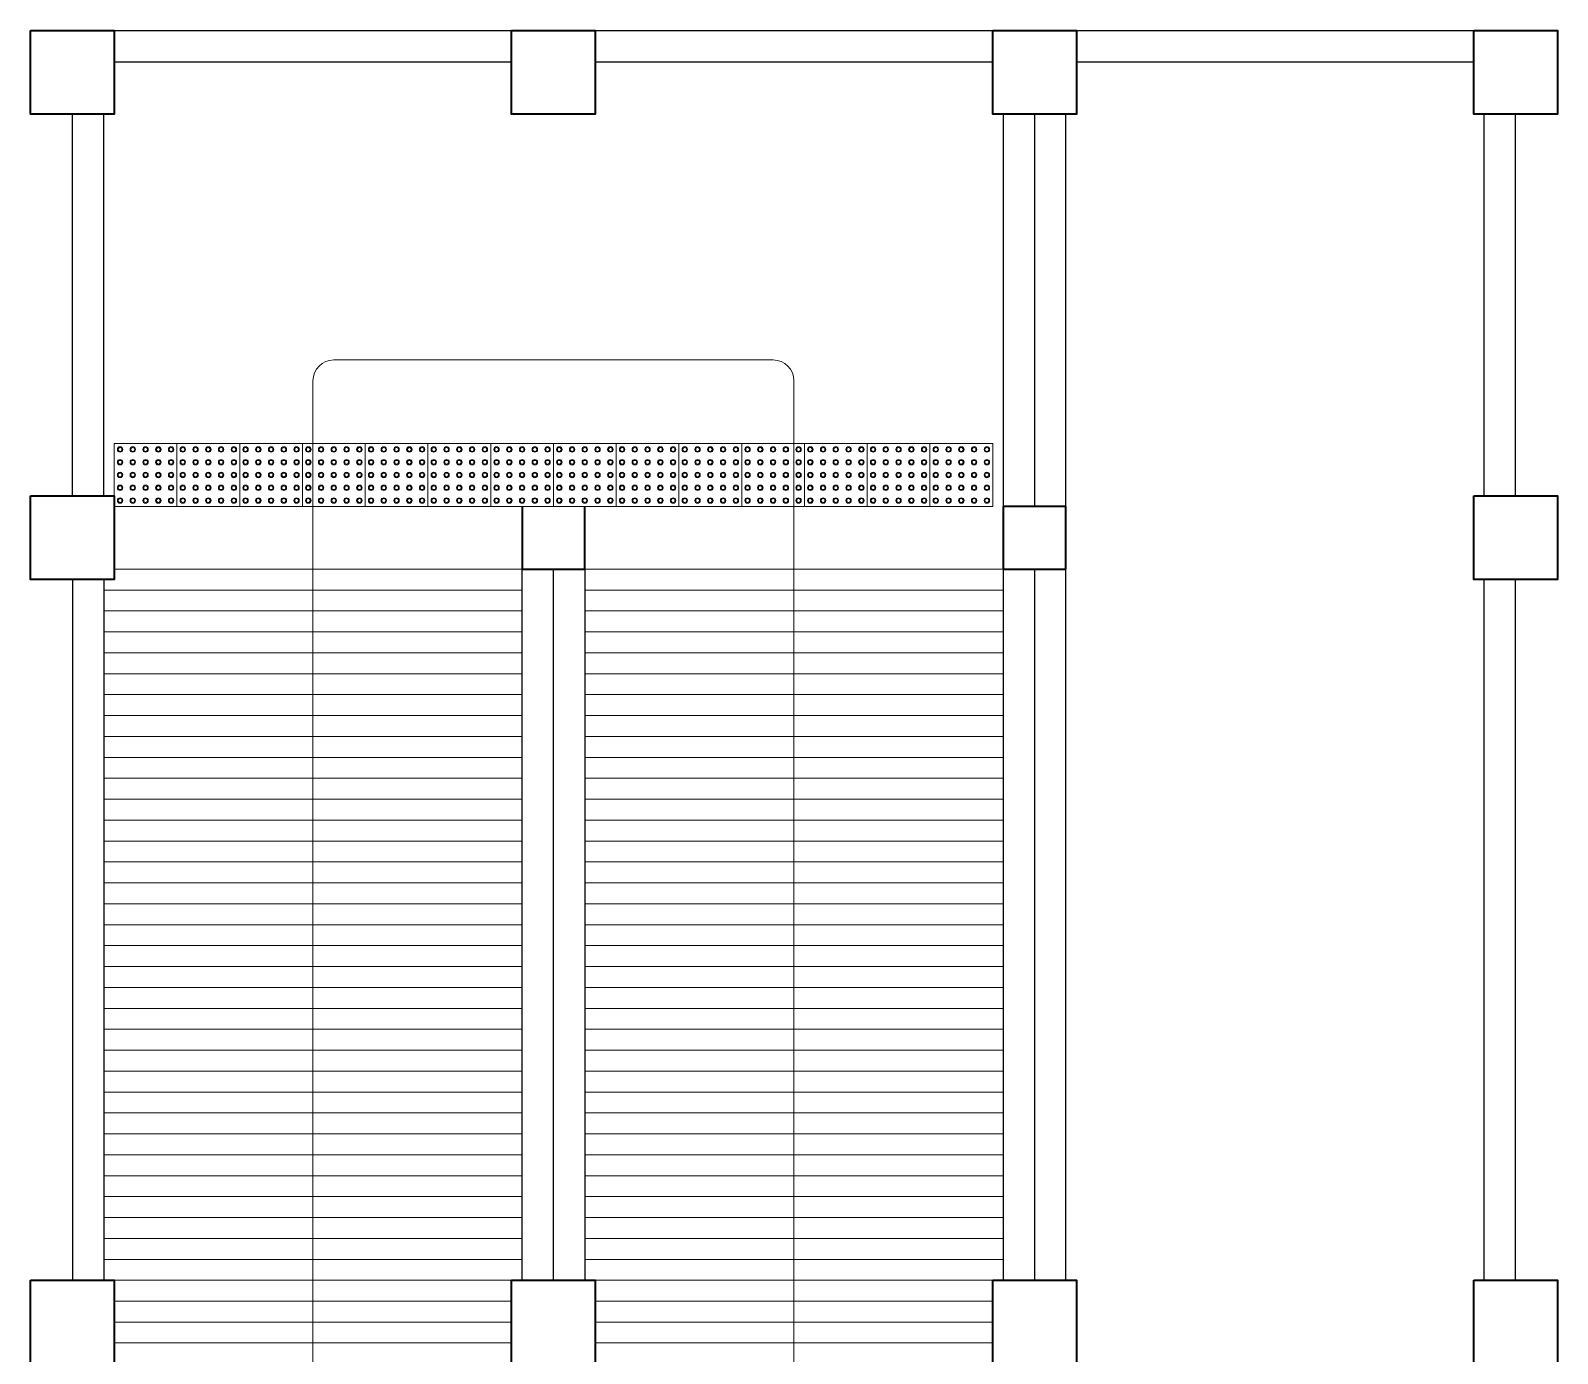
# Model space of a CAD drawing. Header units: millimetres. Extents: x 63005 to 126950, y 36019 to 74749.
# Drawn here: x 63145.21 to 63152.51, y 36893.79 to 36900.11 of the extents above; entities that cross this region are included whole.
import ezdxf

# ---------------------------------------------------------------- set-up
doc = ezdxf.new("R2010")
doc.units = ezdxf.units.MM
doc.header["$LTSCALE"] = 0.04

msp = doc.modelspace()

# ---------------------------------------------------------------- linework, layer by layer
at = {"color": 8, "lineweight": 25}
for p, q in [((63145.6118, 36900.113), (63150.2118, 36900.113)), ((63150.2118, 36900.113), (63152.1118, 36900.113)), ((63145.6118, 36899.963), (63147.5118, 36899.963)), ((63147.9118, 36899.963), (63149.8118, 36899.963)), ((63150.2118, 36899.963), (63152.1118, 36899.963)), ((63145.4118, 36897.888), (63145.4118, 36899.713)), ((63145.5618, 36897.888), (63145.5618, 36899.713)), ((63149.8618, 36899.713), (63149.8618, 36894.138)), ((63150.0118, 36899.713), (63150.0118, 36897.838)), ((63150.1618, 36894.138), (63150.1618, 36899.713)), ((63152.1618, 36897.888), (63152.1618, 36899.713)), ((63152.3118, 36897.888), (63152.3118, 36899.713)), ((63145.4118, 36897.488), (63145.4118, 36894.138)), ((63145.5618, 36897.488), (63145.5618, 36894.138)), ((63147.5618, 36894.138), (63147.5618, 36897.538)), ((63147.7118, 36894.138), (63147.7118, 36897.538)), ((63147.8618, 36897.538), (63147.8618, 36894.138)), ((63150.0118, 36897.538), (63150.0118, 36894.138)), ((63152.1618, 36894.138), (63152.1618, 36897.488)), ((63152.3118, 36894.138), (63152.3118, 36897.488))]:
    msp.add_line(p, q, dxfattribs=at)
at = {"color": 8, "lineweight": 9}
for p, q in [((63146.6618, 36898.538), (63148.7618, 36898.538)), ((63146.5618, 36885.538), (63146.5618, 36898.438)), ((63148.8618, 36898.438), (63148.8618, 36897.538)), ((63145.9118, 36898.138), (63145.6118, 36898.138)), ((63145.6118, 36898.138), (63145.6118, 36897.838)), ((63146.2118, 36898.138), (63145.9118, 36898.138)), ((63145.9118, 36898.138), (63145.9118, 36897.838)), ((63146.5118, 36898.138), (63146.2118, 36898.138)), ((63146.2118, 36898.138), (63146.2118, 36897.838)), ((63146.8118, 36898.138), (63146.5118, 36898.138)), ((63146.5118, 36898.138), (63146.5118, 36897.838)), ((63147.1118, 36898.138), (63146.8118, 36898.138)), ((63146.8118, 36898.138), (63146.8118, 36897.838)), ((63147.4118, 36898.138), (63147.1118, 36898.138)), ((63147.1118, 36898.138), (63147.1118, 36897.838)), ((63147.7118, 36898.138), (63147.4118, 36898.138)), ((63147.4118, 36898.138), (63147.4118, 36897.838)), ((63148.0118, 36898.138), (63147.7118, 36898.138)), ((63147.7118, 36898.138), (63147.7118, 36897.838)), ((63148.3118, 36898.138), (63148.0118, 36898.138)), ((63148.0118, 36898.138), (63148.0118, 36897.838)), ((63148.3118, 36897.838), (63148.3118, 36898.138)), ((63148.6118, 36898.138), (63148.3118, 36898.138)), ((63148.6118, 36897.838), (63148.6118, 36898.138)), ((63148.9118, 36898.138), (63148.6118, 36898.138)), ((63148.9118, 36897.838), (63148.9118, 36898.138)), ((63149.2118, 36898.138), (63148.9118, 36898.138)), ((63149.2118, 36897.838), (63149.2118, 36898.138)), ((63149.5118, 36898.138), (63149.2118, 36898.138)), ((63149.5118, 36897.838), (63149.5118, 36898.138)), ((63149.8118, 36898.138), (63149.5118, 36898.138)), ((63149.8118, 36897.838), (63149.8118, 36898.138)), ((63145.6118, 36897.838), (63145.9118, 36897.838)), ((63145.9118, 36897.838), (63146.2118, 36897.838)), ((63146.2118, 36897.838), (63146.5118, 36897.838)), ((63146.5118, 36897.838), (63146.8118, 36897.838)), ((63146.8118, 36897.838), (63147.1118, 36897.838)), ((63147.1118, 36897.838), (63147.4118, 36897.838)), ((63147.4118, 36897.838), (63147.7118, 36897.838)), ((63147.8618, 36897.838), (63147.5618, 36897.838)), ((63147.8618, 36897.838), (63147.5618, 36897.838)), ((63147.7118, 36897.838), (63148.0118, 36897.838)), ((63148.0118, 36897.838), (63148.3118, 36897.838)), ((63148.3118, 36897.838), (63148.6118, 36897.838)), ((63148.6118, 36897.838), (63148.9118, 36897.838)), ((63148.9118, 36897.838), (63149.2118, 36897.838)), ((63149.2118, 36897.838), (63149.5118, 36897.838)), ((63149.5118, 36897.838), (63149.8118, 36897.838)), ((63145.6118, 36897.538), (63147.5618, 36897.538)), ((63147.8618, 36897.538), (63149.8618, 36897.538)), ((63148.8618, 36897.538), (63148.8618, 36884.638)), ((63145.5618, 36897.438), (63147.5618, 36897.438)), ((63147.8618, 36897.438), (63149.8618, 36897.438)), ((63145.5618, 36897.338), (63147.5618, 36897.338)), ((63147.8618, 36897.338), (63149.8618, 36897.338)), ((63145.5618, 36897.238), (63147.5618, 36897.238)), ((63147.8618, 36897.238), (63149.8618, 36897.238)), ((63145.5618, 36897.138), (63147.5618, 36897.138)), ((63147.8618, 36897.138), (63149.8618, 36897.138)), ((63145.5618, 36897.038), (63147.5618, 36897.038)), ((63147.8618, 36897.038), (63149.8618, 36897.038)), ((63145.5618, 36896.938), (63147.5618, 36896.938)), ((63147.8618, 36896.938), (63149.8618, 36896.938)), ((63145.5618, 36896.838), (63147.5618, 36896.838)), ((63147.8618, 36896.838), (63149.8618, 36896.838)), ((63145.5618, 36896.738), (63147.5618, 36896.738)), ((63147.8618, 36896.738), (63149.8618, 36896.738)), ((63145.5618, 36896.638), (63147.5618, 36896.638)), ((63147.8618, 36896.638), (63149.8618, 36896.638)), ((63145.5618, 36896.538), (63147.5618, 36896.538)), ((63147.8618, 36896.538), (63149.8618, 36896.538)), ((63145.5618, 36896.438), (63147.5618, 36896.438)), ((63147.8618, 36896.438), (63149.8618, 36896.438)), ((63145.5618, 36896.338), (63147.5618, 36896.338)), ((63147.8618, 36896.338), (63149.8618, 36896.338)), ((63145.5618, 36896.238), (63147.5618, 36896.238)), ((63147.8618, 36896.238), (63149.8618, 36896.238)), ((63145.5618, 36896.138), (63147.5618, 36896.138)), ((63147.8618, 36896.138), (63149.8618, 36896.138)), ((63145.5618, 36896.038), (63147.5618, 36896.038)), ((63147.8618, 36896.038), (63149.8618, 36896.038)), ((63145.5618, 36895.938), (63147.5618, 36895.938)), ((63147.8618, 36895.938), (63149.8618, 36895.938)), ((63145.5618, 36895.838), (63147.5618, 36895.838)), ((63147.8618, 36895.838), (63149.8618, 36895.838)), ((63145.5618, 36895.738), (63147.5618, 36895.738)), ((63147.8618, 36895.738), (63149.8618, 36895.738)), ((63145.5618, 36895.638), (63147.5618, 36895.638)), ((63147.8618, 36895.638), (63149.8618, 36895.638)), ((63145.5618, 36895.538), (63147.5618, 36895.538)), ((63147.8618, 36895.538), (63149.8618, 36895.538)), ((63145.5618, 36895.438), (63147.5618, 36895.438)), ((63147.8618, 36895.438), (63149.8618, 36895.438)), ((63145.5618, 36895.338), (63147.5618, 36895.338)), ((63147.8618, 36895.338), (63149.8618, 36895.338)), ((63145.5618, 36895.238), (63147.5618, 36895.238)), ((63147.8618, 36895.238), (63149.8618, 36895.238)), ((63145.5618, 36895.138), (63147.5618, 36895.138)), ((63147.8618, 36895.138), (63149.8618, 36895.138)), ((63145.5618, 36895.038), (63147.5618, 36895.038)), ((63147.8618, 36895.038), (63149.8618, 36895.038)), ((63145.5618, 36894.938), (63147.5618, 36894.938)), ((63147.8618, 36894.938), (63149.8618, 36894.938)), ((63145.5618, 36894.838), (63147.5618, 36894.838)), ((63147.8618, 36894.838), (63149.8618, 36894.838)), ((63145.5618, 36894.738), (63147.5618, 36894.738)), ((63147.8618, 36894.738), (63149.8618, 36894.738)), ((63145.5618, 36894.638), (63147.5618, 36894.638)), ((63147.8618, 36894.638), (63149.8618, 36894.638)), ((63145.5618, 36894.538), (63147.5618, 36894.538)), ((63147.8618, 36894.538), (63149.8618, 36894.538)), ((63145.5618, 36894.438), (63147.5618, 36894.438)), ((63147.8618, 36894.438), (63149.8618, 36894.438)), ((63145.5618, 36894.338), (63147.5618, 36894.338)), ((63147.8618, 36894.338), (63149.8618, 36894.338)), ((63145.5618, 36894.238), (63147.5618, 36894.238)), ((63147.8618, 36894.238), (63149.8618, 36894.238)), ((63145.5618, 36894.138), (63147.5618, 36894.138)), ((63147.8618, 36894.138), (63149.8618, 36894.138)), ((63145.6118, 36894.038), (63147.5118, 36894.038)), ((63147.9118, 36894.038), (63149.8118, 36894.038)), ((63145.6118, 36893.938), (63147.5118, 36893.938)), ((63147.9118, 36893.938), (63149.8118, 36893.938)), ((63145.6118, 36893.838), (63147.5118, 36893.838)), ((63147.9118, 36893.838), (63149.8118, 36893.838))]:
    msp.add_line(p, q, dxfattribs=at)
at = {"color": 8, "lineweight": -2}
for p, q in [((63147.5618, 36897.838), (63147.5618, 36897.538)), ((63150.1618, 36897.838), (63149.8618, 36897.838)), ((63149.8618, 36897.838), (63149.8618, 36897.538)), ((63150.1618, 36897.538), (63150.1618, 36897.838)), ((63147.5618, 36897.538), (63147.8618, 36897.538)), ((63147.5618, 36897.538), (63147.8618, 36897.538)), ((63149.8618, 36897.538), (63150.1618, 36897.538))]:
    msp.add_line(p, q, dxfattribs=at)
at = {"color": 8, "lineweight": 35}
for p, q in [((63147.5618, 36897.838), (63147.5618, 36897.538)), ((63147.8618, 36897.538), (63147.8618, 36897.838)), ((63147.8618, 36897.538), (63147.8618, 36897.838)), ((63150.1618, 36897.838), (63149.8618, 36897.838)), ((63149.8618, 36897.838), (63149.8618, 36897.538)), ((63150.1618, 36897.538), (63150.1618, 36897.838)), ((63147.5618, 36897.538), (63147.8618, 36897.538)), ((63149.8618, 36897.538), (63150.1618, 36897.538))]:
    msp.add_line(p, q, dxfattribs=at)
for points in [[(63145.2118, 36900.113), (63145.6118, 36900.113), (63145.6118, 36899.713), (63145.2118, 36899.713)], [(63147.5118, 36900.113), (63147.9118, 36900.113), (63147.9118, 36899.713), (63147.5118, 36899.713)], [(63149.8118, 36900.113), (63150.2118, 36900.113), (63150.2118, 36899.713), (63149.8118, 36899.713)], [(63152.1118, 36900.113), (63152.5118, 36900.113), (63152.5118, 36899.713), (63152.1118, 36899.713)], [(63145.2118, 36897.888), (63145.6118, 36897.888), (63145.6118, 36897.488), (63145.2118, 36897.488)], [(63152.1118, 36897.888), (63152.5118, 36897.888), (63152.5118, 36897.488), (63152.1118, 36897.488)], [(63145.2118, 36894.138), (63145.6118, 36894.138), (63145.6118, 36893.738), (63145.2118, 36893.738)], [(63147.5118, 36894.138), (63147.9118, 36894.138), (63147.9118, 36893.738), (63147.5118, 36893.738)], [(63149.8118, 36894.138), (63150.2118, 36894.138), (63150.2118, 36893.738), (63149.8118, 36893.738)], [(63152.1118, 36894.138), (63152.5118, 36894.138), (63152.5118, 36893.738), (63152.1118, 36893.738)]]:
    msp.add_lwpolyline(points, close=True, dxfattribs=at)
at = {"color": 8, "lineweight": 9}
for centre, radius in [((63145.6398, 36898.11), 0.013), ((63145.6398, 36898.11), 0.009), ((63145.7008, 36898.11), 0.013), ((63145.7008, 36898.11), 0.009), ((63145.7618, 36898.11), 0.013), ((63145.7618, 36898.11), 0.009), ((63145.8228, 36898.11), 0.013), ((63145.8228, 36898.11), 0.009), ((63145.8838, 36898.11), 0.013), ((63145.8838, 36898.11), 0.009), ((63145.9398, 36898.11), 0.013), ((63145.9398, 36898.11), 0.009), ((63146.0008, 36898.11), 0.013), ((63146.0008, 36898.11), 0.009), ((63146.0618, 36898.11), 0.013), ((63146.0618, 36898.11), 0.009), ((63146.1228, 36898.11), 0.013), ((63146.1228, 36898.11), 0.009), ((63146.1838, 36898.11), 0.013), ((63146.1838, 36898.11), 0.009), ((63146.2398, 36898.11), 0.013), ((63146.2398, 36898.11), 0.009), ((63146.3008, 36898.11), 0.013), ((63146.3008, 36898.11), 0.009), ((63146.3618, 36898.11), 0.013), ((63146.3618, 36898.11), 0.009), ((63146.4228, 36898.11), 0.013), ((63146.4228, 36898.11), 0.009), ((63146.4838, 36898.11), 0.013), ((63146.4838, 36898.11), 0.009), ((63146.5398, 36898.11), 0.013), ((63146.5398, 36898.11), 0.009), ((63146.6008, 36898.11), 0.013), ((63146.6008, 36898.11), 0.009), ((63146.6618, 36898.11), 0.013), ((63146.6618, 36898.11), 0.009), ((63146.7228, 36898.11), 0.013), ((63146.7228, 36898.11), 0.009), ((63146.7838, 36898.11), 0.013), ((63146.7838, 36898.11), 0.009), ((63146.8398, 36898.11), 0.013), ((63146.8398, 36898.11), 0.009), ((63146.9008, 36898.11), 0.013), ((63146.9008, 36898.11), 0.009), ((63146.9618, 36898.11), 0.013), ((63146.9618, 36898.11), 0.009), ((63147.0228, 36898.11), 0.013), ((63147.0228, 36898.11), 0.009), ((63147.0838, 36898.11), 0.013), ((63147.0838, 36898.11), 0.009), ((63147.1398, 36898.11), 0.013), ((63147.1398, 36898.11), 0.009), ((63147.2008, 36898.11), 0.013), ((63147.2008, 36898.11), 0.009), ((63147.2618, 36898.11), 0.013), ((63147.2618, 36898.11), 0.009), ((63147.3228, 36898.11), 0.013), ((63147.3228, 36898.11), 0.009), ((63147.3838, 36898.11), 0.013), ((63147.3838, 36898.11), 0.009), ((63147.4398, 36898.11), 0.013), ((63147.4398, 36898.11), 0.009), ((63147.5008, 36898.11), 0.013), ((63147.5008, 36898.11), 0.009), ((63147.5618, 36898.11), 0.013), ((63147.5618, 36898.11), 0.009), ((63147.6228, 36898.11), 0.013), ((63147.6228, 36898.11), 0.009), ((63147.6838, 36898.11), 0.013), ((63147.6838, 36898.11), 0.009), ((63147.7398, 36898.11), 0.013), ((63147.7398, 36898.11), 0.009), ((63147.8008, 36898.11), 0.013), ((63147.8008, 36898.11), 0.009), ((63147.8618, 36898.11), 0.013), ((63147.8618, 36898.11), 0.009), ((63147.9228, 36898.11), 0.013), ((63147.9228, 36898.11), 0.009), ((63147.9838, 36898.11), 0.013), ((63147.9838, 36898.11), 0.009), ((63148.0398, 36898.11), 0.013), ((63148.0398, 36898.11), 0.009), ((63148.1008, 36898.11), 0.013), ((63148.1008, 36898.11), 0.009), ((63148.1618, 36898.11), 0.013), ((63148.1618, 36898.11), 0.009), ((63148.2228, 36898.11), 0.013), ((63148.2228, 36898.11), 0.009), ((63148.2838, 36898.11), 0.013), ((63148.2838, 36898.11), 0.009), ((63148.3398, 36898.11), 0.013), ((63148.3398, 36898.11), 0.009), ((63148.4008, 36898.11), 0.013), ((63148.4008, 36898.11), 0.009), ((63148.4618, 36898.11), 0.013), ((63148.4618, 36898.11), 0.009), ((63148.5228, 36898.11), 0.013), ((63148.5228, 36898.11), 0.009), ((63148.5838, 36898.11), 0.013), ((63148.5838, 36898.11), 0.009), ((63148.6398, 36898.11), 0.013), ((63148.6398, 36898.11), 0.009), ((63148.7008, 36898.11), 0.013), ((63148.7008, 36898.11), 0.009), ((63148.7618, 36898.11), 0.013), ((63148.7618, 36898.11), 0.009), ((63148.8228, 36898.11), 0.013), ((63148.8228, 36898.11), 0.009), ((63148.8838, 36898.11), 0.013), ((63148.8838, 36898.11), 0.009), ((63148.9398, 36898.11), 0.013), ((63148.9398, 36898.11), 0.009), ((63149.0008, 36898.11), 0.013), ((63149.0008, 36898.11), 0.009), ((63149.0618, 36898.11), 0.013), ((63149.0618, 36898.11), 0.009), ((63149.1228, 36898.11), 0.013), ((63149.1228, 36898.11), 0.009), ((63149.1838, 36898.11), 0.013), ((63149.1838, 36898.11), 0.009), ((63149.2398, 36898.11), 0.013), ((63149.2398, 36898.11), 0.009), ((63149.3008, 36898.11), 0.013), ((63149.3008, 36898.11), 0.009), ((63149.3618, 36898.11), 0.013), ((63149.3618, 36898.11), 0.009), ((63149.4228, 36898.11), 0.013), ((63149.4228, 36898.11), 0.009), ((63149.4838, 36898.11), 0.013), ((63149.4838, 36898.11), 0.009), ((63149.5398, 36898.11), 0.013), ((63149.5398, 36898.11), 0.009), ((63149.6008, 36898.11), 0.013), ((63149.6008, 36898.11), 0.009), ((63149.6618, 36898.11), 0.013), ((63149.6618, 36898.11), 0.009), ((63149.7228, 36898.11), 0.013), ((63149.7228, 36898.11), 0.009), ((63149.7838, 36898.11), 0.013), ((63149.7838, 36898.11), 0.009), ((63145.6398, 36898.049), 0.013), ((63145.6398, 36897.988), 0.013), ((63145.6398, 36898.049), 0.009), ((63145.6398, 36897.988), 0.009), ((63145.7008, 36898.049), 0.013), ((63145.7008, 36897.988), 0.013), ((63145.7008, 36898.049), 0.009), ((63145.7008, 36897.988), 0.009), ((63145.7618, 36898.049), 0.013), ((63145.7618, 36897.988), 0.013), ((63145.7618, 36898.049), 0.009), ((63145.7618, 36897.988), 0.009), ((63145.8228, 36898.049), 0.013), ((63145.8228, 36897.988), 0.013), ((63145.8228, 36898.049), 0.009), ((63145.8228, 36897.988), 0.009), ((63145.8838, 36898.049), 0.013), ((63145.8838, 36897.988), 0.013), ((63145.8838, 36898.049), 0.009), ((63145.8838, 36897.988), 0.009), ((63145.9398, 36898.049), 0.013), ((63145.9398, 36897.988), 0.013), ((63145.9398, 36898.049), 0.009), ((63145.9398, 36897.988), 0.009), ((63146.0008, 36898.049), 0.013), ((63146.0008, 36897.988), 0.013), ((63146.0008, 36898.049), 0.009), ((63146.0008, 36897.988), 0.009), ((63146.0618, 36898.049), 0.013), ((63146.0618, 36897.988), 0.013), ((63146.0618, 36898.049), 0.009), ((63146.0618, 36897.988), 0.009), ((63146.1228, 36898.049), 0.013), ((63146.1228, 36897.988), 0.013), ((63146.1228, 36898.049), 0.009), ((63146.1228, 36897.988), 0.009), ((63146.1838, 36898.049), 0.013), ((63146.1838, 36897.988), 0.013), ((63146.1838, 36898.049), 0.009), ((63146.1838, 36897.988), 0.009), ((63146.2398, 36898.049), 0.013), ((63146.2398, 36897.988), 0.013), ((63146.2398, 36898.049), 0.009), ((63146.2398, 36897.988), 0.009), ((63146.3008, 36898.049), 0.013), ((63146.3008, 36897.988), 0.013), ((63146.3008, 36898.049), 0.009), ((63146.3008, 36897.988), 0.009), ((63146.3618, 36898.049), 0.013), ((63146.3618, 36897.988), 0.013), ((63146.3618, 36898.049), 0.009), ((63146.3618, 36897.988), 0.009), ((63146.4228, 36898.049), 0.013), ((63146.4228, 36897.988), 0.013), ((63146.4228, 36898.049), 0.009), ((63146.4228, 36897.988), 0.009), ((63146.4838, 36898.049), 0.013), ((63146.4838, 36897.988), 0.013), ((63146.4838, 36898.049), 0.009), ((63146.4838, 36897.988), 0.009), ((63146.5398, 36898.049), 0.013), ((63146.5398, 36897.988), 0.013), ((63146.5398, 36898.049), 0.009), ((63146.5398, 36897.988), 0.009), ((63146.6008, 36898.049), 0.013), ((63146.6008, 36897.988), 0.013), ((63146.6008, 36898.049), 0.009), ((63146.6008, 36897.988), 0.009), ((63146.6618, 36898.049), 0.013), ((63146.6618, 36897.988), 0.013), ((63146.6618, 36898.049), 0.009), ((63146.6618, 36897.988), 0.009), ((63146.7228, 36898.049), 0.013), ((63146.7228, 36897.988), 0.013), ((63146.7228, 36898.049), 0.009), ((63146.7228, 36897.988), 0.009), ((63146.7838, 36898.049), 0.013), ((63146.7838, 36897.988), 0.013), ((63146.7838, 36898.049), 0.009), ((63146.7838, 36897.988), 0.009), ((63146.8398, 36898.049), 0.013), ((63146.8398, 36897.988), 0.013), ((63146.8398, 36898.049), 0.009), ((63146.8398, 36897.988), 0.009), ((63146.9008, 36898.049), 0.013), ((63146.9008, 36897.988), 0.013), ((63146.9008, 36898.049), 0.009), ((63146.9008, 36897.988), 0.009), ((63146.9618, 36898.049), 0.013), ((63146.9618, 36897.988), 0.013), ((63146.9618, 36898.049), 0.009), ((63146.9618, 36897.988), 0.009), ((63147.0228, 36898.049), 0.013), ((63147.0228, 36897.988), 0.013), ((63147.0228, 36898.049), 0.009), ((63147.0228, 36897.988), 0.009), ((63147.0838, 36898.049), 0.013), ((63147.0838, 36897.988), 0.013), ((63147.0838, 36898.049), 0.009), ((63147.0838, 36897.988), 0.009), ((63147.1398, 36898.049), 0.013), ((63147.1398, 36897.988), 0.013), ((63147.1398, 36898.049), 0.009), ((63147.1398, 36897.988), 0.009), ((63147.2008, 36898.049), 0.013), ((63147.2008, 36897.988), 0.013), ((63147.2008, 36898.049), 0.009), ((63147.2008, 36897.988), 0.009), ((63147.2618, 36898.049), 0.013), ((63147.2618, 36897.988), 0.013), ((63147.2618, 36898.049), 0.009), ((63147.2618, 36897.988), 0.009), ((63147.3228, 36898.049), 0.013), ((63147.3228, 36897.988), 0.013), ((63147.3228, 36898.049), 0.009), ((63147.3228, 36897.988), 0.009), ((63147.3838, 36898.049), 0.013), ((63147.3838, 36897.988), 0.013), ((63147.3838, 36898.049), 0.009), ((63147.3838, 36897.988), 0.009), ((63147.4398, 36898.049), 0.013), ((63147.4398, 36897.988), 0.013), ((63147.4398, 36898.049), 0.009), ((63147.4398, 36897.988), 0.009), ((63147.5008, 36898.049), 0.013), ((63147.5008, 36897.988), 0.013), ((63147.5008, 36898.049), 0.009), ((63147.5008, 36897.988), 0.009), ((63147.5618, 36898.049), 0.013), ((63147.5618, 36897.988), 0.013), ((63147.5618, 36898.049), 0.009), ((63147.5618, 36897.988), 0.009), ((63147.6228, 36898.049), 0.013), ((63147.6228, 36897.988), 0.013), ((63147.6228, 36898.049), 0.009), ((63147.6228, 36897.988), 0.009), ((63147.6838, 36898.049), 0.013), ((63147.6838, 36897.988), 0.013), ((63147.6838, 36898.049), 0.009), ((63147.6838, 36897.988), 0.009), ((63147.7398, 36898.049), 0.013), ((63147.7398, 36897.988), 0.013), ((63147.7398, 36898.049), 0.009), ((63147.7398, 36897.988), 0.009), ((63147.8008, 36898.049), 0.013), ((63147.8008, 36897.988), 0.013), ((63147.8008, 36898.049), 0.009), ((63147.8008, 36897.988), 0.009), ((63147.8618, 36898.049), 0.013), ((63147.8618, 36897.988), 0.013), ((63147.8618, 36898.049), 0.009), ((63147.8618, 36897.988), 0.009), ((63147.9228, 36898.049), 0.013), ((63147.9228, 36897.988), 0.013), ((63147.9228, 36898.049), 0.009), ((63147.9228, 36897.988), 0.009), ((63147.9838, 36898.049), 0.013), ((63147.9838, 36897.988), 0.013), ((63147.9838, 36898.049), 0.009), ((63147.9838, 36897.988), 0.009), ((63148.0398, 36898.049), 0.013), ((63148.0398, 36897.988), 0.013), ((63148.0398, 36898.049), 0.009), ((63148.0398, 36897.988), 0.009), ((63148.1008, 36898.049), 0.013), ((63148.1008, 36897.988), 0.013), ((63148.1008, 36898.049), 0.009), ((63148.1008, 36897.988), 0.009), ((63148.1618, 36898.049), 0.013), ((63148.1618, 36897.988), 0.013), ((63148.1618, 36898.049), 0.009), ((63148.1618, 36897.988), 0.009), ((63148.2228, 36898.049), 0.013), ((63148.2228, 36897.988), 0.013), ((63148.2228, 36898.049), 0.009), ((63148.2228, 36897.988), 0.009), ((63148.2838, 36898.049), 0.013), ((63148.2838, 36897.988), 0.013), ((63148.2838, 36898.049), 0.009), ((63148.2838, 36897.988), 0.009), ((63148.3398, 36898.049), 0.013), ((63148.3398, 36897.988), 0.013), ((63148.3398, 36898.049), 0.009), ((63148.3398, 36897.988), 0.009), ((63148.4008, 36898.049), 0.013), ((63148.4008, 36897.988), 0.013), ((63148.4008, 36898.049), 0.009), ((63148.4008, 36897.988), 0.009), ((63148.4618, 36898.049), 0.013), ((63148.4618, 36897.988), 0.013), ((63148.4618, 36898.049), 0.009), ((63148.4618, 36897.988), 0.009), ((63148.5228, 36898.049), 0.013), ((63148.5228, 36897.988), 0.013), ((63148.5228, 36898.049), 0.009), ((63148.5228, 36897.988), 0.009), ((63148.5838, 36898.049), 0.013), ((63148.5838, 36897.988), 0.013), ((63148.5838, 36898.049), 0.009), ((63148.5838, 36897.988), 0.009), ((63148.6398, 36898.049), 0.013), ((63148.6398, 36897.988), 0.013), ((63148.6398, 36898.049), 0.009), ((63148.6398, 36897.988), 0.009), ((63148.7008, 36898.049), 0.013), ((63148.7008, 36897.988), 0.013), ((63148.7008, 36898.049), 0.009), ((63148.7008, 36897.988), 0.009), ((63148.7618, 36898.049), 0.013), ((63148.7618, 36897.988), 0.013), ((63148.7618, 36898.049), 0.009), ((63148.7618, 36897.988), 0.009), ((63148.8228, 36898.049), 0.013), ((63148.8228, 36897.988), 0.013), ((63148.8228, 36898.049), 0.009), ((63148.8228, 36897.988), 0.009), ((63148.8838, 36898.049), 0.013), ((63148.8838, 36897.988), 0.013), ((63148.8838, 36898.049), 0.009), ((63148.8838, 36897.988), 0.009), ((63148.9398, 36898.049), 0.013), ((63148.9398, 36897.988), 0.013), ((63148.9398, 36898.049), 0.009), ((63148.9398, 36897.988), 0.009), ((63149.0008, 36898.049), 0.013), ((63149.0008, 36897.988), 0.013), ((63149.0008, 36898.049), 0.009), ((63149.0008, 36897.988), 0.009), ((63149.0618, 36898.049), 0.013), ((63149.0618, 36897.988), 0.013), ((63149.0618, 36898.049), 0.009), ((63149.0618, 36897.988), 0.009), ((63149.1228, 36898.049), 0.013), ((63149.1228, 36897.988), 0.013), ((63149.1228, 36898.049), 0.009), ((63149.1228, 36897.988), 0.009), ((63149.1838, 36898.049), 0.013), ((63149.1838, 36897.988), 0.013), ((63149.1838, 36898.049), 0.009), ((63149.1838, 36897.988), 0.009), ((63149.2398, 36898.049), 0.013), ((63149.2398, 36897.988), 0.013), ((63149.2398, 36898.049), 0.009), ((63149.2398, 36897.988), 0.009), ((63149.3008, 36898.049), 0.013), ((63149.3008, 36897.988), 0.013), ((63149.3008, 36898.049), 0.009), ((63149.3008, 36897.988), 0.009), ((63149.3618, 36898.049), 0.013), ((63149.3618, 36897.988), 0.013), ((63149.3618, 36898.049), 0.009), ((63149.3618, 36897.988), 0.009), ((63149.4228, 36898.049), 0.013), ((63149.4228, 36897.988), 0.013), ((63149.4228, 36898.049), 0.009), ((63149.4228, 36897.988), 0.009), ((63149.4838, 36898.049), 0.013), ((63149.4838, 36897.988), 0.013), ((63149.4838, 36898.049), 0.009), ((63149.4838, 36897.988), 0.009), ((63149.5398, 36898.049), 0.013), ((63149.5398, 36897.988), 0.013), ((63149.5398, 36898.049), 0.009), ((63149.5398, 36897.988), 0.009), ((63149.6008, 36898.049), 0.013), ((63149.6008, 36897.988), 0.013), ((63149.6008, 36898.049), 0.009), ((63149.6008, 36897.988), 0.009), ((63149.6618, 36898.049), 0.013), ((63149.6618, 36897.988), 0.013), ((63149.6618, 36898.049), 0.009), ((63149.6618, 36897.988), 0.009), ((63149.7228, 36898.049), 0.013), ((63149.7228, 36897.988), 0.013), ((63149.7228, 36898.049), 0.009), ((63149.7228, 36897.988), 0.009), ((63149.7838, 36898.049), 0.013), ((63149.7838, 36897.988), 0.013), ((63149.7838, 36898.049), 0.009), ((63149.7838, 36897.988), 0.009), ((63145.6398, 36897.927), 0.013), ((63145.6398, 36897.927), 0.009), ((63145.7008, 36897.927), 0.013), ((63145.7008, 36897.927), 0.009), ((63145.7618, 36897.927), 0.013), ((63145.7618, 36897.927), 0.009), ((63145.8228, 36897.927), 0.013), ((63145.8228, 36897.927), 0.009), ((63145.8838, 36897.927), 0.013), ((63145.8838, 36897.927), 0.009), ((63145.9398, 36897.927), 0.013), ((63145.9398, 36897.927), 0.009), ((63146.0008, 36897.927), 0.013), ((63146.0008, 36897.927), 0.009), ((63146.0618, 36897.927), 0.013), ((63146.0618, 36897.927), 0.009), ((63146.1228, 36897.927), 0.013), ((63146.1228, 36897.927), 0.009), ((63146.1838, 36897.927), 0.013), ((63146.1838, 36897.927), 0.009), ((63146.2398, 36897.927), 0.013), ((63146.2398, 36897.927), 0.009), ((63146.3008, 36897.927), 0.013), ((63146.3008, 36897.927), 0.009), ((63146.3618, 36897.927), 0.013), ((63146.3618, 36897.927), 0.009), ((63146.4228, 36897.927), 0.013), ((63146.4228, 36897.927), 0.009), ((63146.4838, 36897.927), 0.013), ((63146.4838, 36897.927), 0.009), ((63146.5398, 36897.927), 0.013), ((63146.5398, 36897.927), 0.009), ((63146.6008, 36897.927), 0.013), ((63146.6008, 36897.927), 0.009), ((63146.6618, 36897.927), 0.013), ((63146.6618, 36897.927), 0.009), ((63146.7228, 36897.927), 0.013), ((63146.7228, 36897.927), 0.009), ((63146.7838, 36897.927), 0.013), ((63146.7838, 36897.927), 0.009), ((63146.8398, 36897.927), 0.013), ((63146.8398, 36897.927), 0.009), ((63146.9008, 36897.927), 0.013), ((63146.9008, 36897.927), 0.009), ((63146.9618, 36897.927), 0.013), ((63146.9618, 36897.927), 0.009), ((63147.0228, 36897.927), 0.013), ((63147.0228, 36897.927), 0.009), ((63147.0838, 36897.927), 0.013), ((63147.0838, 36897.927), 0.009), ((63147.1398, 36897.927), 0.013), ((63147.1398, 36897.927), 0.009), ((63147.2008, 36897.927), 0.013), ((63147.2008, 36897.927), 0.009), ((63147.2618, 36897.927), 0.013), ((63147.2618, 36897.927), 0.009), ((63147.3228, 36897.927), 0.013), ((63147.3228, 36897.927), 0.009), ((63147.3838, 36897.927), 0.013), ((63147.3838, 36897.927), 0.009), ((63147.4398, 36897.927), 0.013), ((63147.4398, 36897.927), 0.009), ((63147.5008, 36897.927), 0.013), ((63147.5008, 36897.927), 0.009), ((63147.5618, 36897.927), 0.013), ((63147.5618, 36897.927), 0.009), ((63147.6228, 36897.927), 0.013), ((63147.6228, 36897.927), 0.009), ((63147.6838, 36897.927), 0.013), ((63147.6838, 36897.927), 0.009), ((63147.7398, 36897.927), 0.013), ((63147.7398, 36897.927), 0.009), ((63147.8008, 36897.927), 0.013), ((63147.8008, 36897.927), 0.009), ((63147.8618, 36897.927), 0.013), ((63147.8618, 36897.927), 0.009), ((63147.9228, 36897.927), 0.013), ((63147.9228, 36897.927), 0.009), ((63147.9838, 36897.927), 0.013), ((63147.9838, 36897.927), 0.009), ((63148.0398, 36897.927), 0.013), ((63148.0398, 36897.927), 0.009), ((63148.1008, 36897.927), 0.013), ((63148.1008, 36897.927), 0.009), ((63148.1618, 36897.927), 0.013), ((63148.1618, 36897.927), 0.009), ((63148.2228, 36897.927), 0.013), ((63148.2228, 36897.927), 0.009), ((63148.2838, 36897.927), 0.013), ((63148.2838, 36897.927), 0.009), ((63148.3398, 36897.927), 0.013), ((63148.3398, 36897.927), 0.009), ((63148.4008, 36897.927), 0.013), ((63148.4008, 36897.927), 0.009), ((63148.4618, 36897.927), 0.013), ((63148.4618, 36897.927), 0.009), ((63148.5228, 36897.927), 0.013), ((63148.5228, 36897.927), 0.009), ((63148.5838, 36897.927), 0.013), ((63148.5838, 36897.927), 0.009), ((63148.6398, 36897.927), 0.013), ((63148.6398, 36897.927), 0.009), ((63148.7008, 36897.927), 0.013), ((63148.7008, 36897.927), 0.009), ((63148.7618, 36897.927), 0.013), ((63148.7618, 36897.927), 0.009), ((63148.8228, 36897.927), 0.013), ((63148.8228, 36897.927), 0.009), ((63148.8838, 36897.927), 0.013), ((63148.8838, 36897.927), 0.009), ((63148.9398, 36897.927), 0.013), ((63148.9398, 36897.927), 0.009), ((63149.0008, 36897.927), 0.013), ((63149.0008, 36897.927), 0.009), ((63149.0618, 36897.927), 0.013), ((63149.0618, 36897.927), 0.009), ((63149.1228, 36897.927), 0.013), ((63149.1228, 36897.927), 0.009), ((63149.1838, 36897.927), 0.013), ((63149.1838, 36897.927), 0.009), ((63149.2398, 36897.927), 0.013), ((63149.2398, 36897.927), 0.009), ((63149.3008, 36897.927), 0.013), ((63149.3008, 36897.927), 0.009), ((63149.3618, 36897.927), 0.013), ((63149.3618, 36897.927), 0.009), ((63149.4228, 36897.927), 0.013), ((63149.4228, 36897.927), 0.009), ((63149.4838, 36897.927), 0.013), ((63149.4838, 36897.927), 0.009), ((63149.5398, 36897.927), 0.013), ((63149.5398, 36897.927), 0.009), ((63149.6008, 36897.927), 0.013), ((63149.6008, 36897.927), 0.009), ((63149.6618, 36897.927), 0.013), ((63149.6618, 36897.927), 0.009), ((63149.7228, 36897.927), 0.013), ((63149.7228, 36897.927), 0.009), ((63149.7838, 36897.927), 0.013), ((63149.7838, 36897.927), 0.009), ((63145.6398, 36897.866), 0.013), ((63145.6398, 36897.866), 0.009), ((63145.7008, 36897.866), 0.013), ((63145.7008, 36897.866), 0.009), ((63145.7618, 36897.866), 0.013), ((63145.7618, 36897.866), 0.009), ((63145.8228, 36897.866), 0.013), ((63145.8228, 36897.866), 0.009), ((63145.8838, 36897.866), 0.013), ((63145.8838, 36897.866), 0.009), ((63145.9398, 36897.866), 0.013), ((63145.9398, 36897.866), 0.009), ((63146.0008, 36897.866), 0.013), ((63146.0008, 36897.866), 0.009), ((63146.0618, 36897.866), 0.013), ((63146.0618, 36897.866), 0.009), ((63146.1228, 36897.866), 0.013), ((63146.1228, 36897.866), 0.009), ((63146.1838, 36897.866), 0.013), ((63146.1838, 36897.866), 0.009), ((63146.2398, 36897.866), 0.013), ((63146.2398, 36897.866), 0.009), ((63146.3008, 36897.866), 0.013), ((63146.3008, 36897.866), 0.009), ((63146.3618, 36897.866), 0.013), ((63146.3618, 36897.866), 0.009), ((63146.4228, 36897.866), 0.013), ((63146.4228, 36897.866), 0.009), ((63146.4838, 36897.866), 0.013), ((63146.4838, 36897.866), 0.009), ((63146.5398, 36897.866), 0.013), ((63146.5398, 36897.866), 0.009), ((63146.6008, 36897.866), 0.013), ((63146.6008, 36897.866), 0.009), ((63146.6618, 36897.866), 0.013), ((63146.6618, 36897.866), 0.009), ((63146.7228, 36897.866), 0.013), ((63146.7228, 36897.866), 0.009), ((63146.7838, 36897.866), 0.013), ((63146.7838, 36897.866), 0.009), ((63146.8398, 36897.866), 0.013), ((63146.8398, 36897.866), 0.009), ((63146.9008, 36897.866), 0.013), ((63146.9008, 36897.866), 0.009), ((63146.9618, 36897.866), 0.013), ((63146.9618, 36897.866), 0.009), ((63147.0228, 36897.866), 0.013), ((63147.0228, 36897.866), 0.009), ((63147.0838, 36897.866), 0.013), ((63147.0838, 36897.866), 0.009), ((63147.1398, 36897.866), 0.013), ((63147.1398, 36897.866), 0.009), ((63147.2008, 36897.866), 0.013), ((63147.2008, 36897.866), 0.009), ((63147.2618, 36897.866), 0.013), ((63147.2618, 36897.866), 0.009), ((63147.3228, 36897.866), 0.013), ((63147.3228, 36897.866), 0.009), ((63147.3838, 36897.866), 0.013), ((63147.3838, 36897.866), 0.009), ((63147.4398, 36897.866), 0.013), ((63147.4398, 36897.866), 0.009), ((63147.5008, 36897.866), 0.013), ((63147.5008, 36897.866), 0.009), ((63147.5618, 36897.866), 0.013), ((63147.5618, 36897.866), 0.009), ((63147.6228, 36897.866), 0.013), ((63147.6228, 36897.866), 0.009), ((63147.6838, 36897.866), 0.013), ((63147.6838, 36897.866), 0.009), ((63147.7398, 36897.866), 0.013), ((63147.7398, 36897.866), 0.009), ((63147.8008, 36897.866), 0.013), ((63147.8008, 36897.866), 0.009), ((63147.8618, 36897.866), 0.013), ((63147.8618, 36897.866), 0.009), ((63147.9228, 36897.866), 0.013), ((63147.9228, 36897.866), 0.009), ((63147.9838, 36897.866), 0.013), ((63147.9838, 36897.866), 0.009), ((63148.0398, 36897.866), 0.013), ((63148.0398, 36897.866), 0.009), ((63148.1008, 36897.866), 0.013), ((63148.1008, 36897.866), 0.009), ((63148.1618, 36897.866), 0.013), ((63148.1618, 36897.866), 0.009), ((63148.2228, 36897.866), 0.013), ((63148.2228, 36897.866), 0.009), ((63148.2838, 36897.866), 0.013), ((63148.2838, 36897.866), 0.009), ((63148.3398, 36897.866), 0.013), ((63148.3398, 36897.866), 0.009), ((63148.4008, 36897.866), 0.013), ((63148.4008, 36897.866), 0.009), ((63148.4618, 36897.866), 0.013), ((63148.4618, 36897.866), 0.009), ((63148.5228, 36897.866), 0.013), ((63148.5228, 36897.866), 0.009), ((63148.5838, 36897.866), 0.013), ((63148.5838, 36897.866), 0.009), ((63148.6398, 36897.866), 0.013), ((63148.6398, 36897.866), 0.009), ((63148.7008, 36897.866), 0.013), ((63148.7008, 36897.866), 0.009), ((63148.7618, 36897.866), 0.013), ((63148.7618, 36897.866), 0.009), ((63148.8228, 36897.866), 0.013), ((63148.8228, 36897.866), 0.009), ((63148.8838, 36897.866), 0.013), ((63148.8838, 36897.866), 0.009), ((63148.9398, 36897.866), 0.013), ((63148.9398, 36897.866), 0.009), ((63149.0008, 36897.866), 0.013), ((63149.0008, 36897.866), 0.009), ((63149.0618, 36897.866), 0.013), ((63149.0618, 36897.866), 0.009), ((63149.1228, 36897.866), 0.013), ((63149.1228, 36897.866), 0.009), ((63149.1838, 36897.866), 0.013), ((63149.1838, 36897.866), 0.009), ((63149.2398, 36897.866), 0.013), ((63149.2398, 36897.866), 0.009), ((63149.3008, 36897.866), 0.013), ((63149.3008, 36897.866), 0.009), ((63149.3618, 36897.866), 0.013), ((63149.3618, 36897.866), 0.009), ((63149.4228, 36897.866), 0.013), ((63149.4228, 36897.866), 0.009), ((63149.4838, 36897.866), 0.013), ((63149.4838, 36897.866), 0.009), ((63149.5398, 36897.866), 0.013), ((63149.5398, 36897.866), 0.009), ((63149.6008, 36897.866), 0.013), ((63149.6008, 36897.866), 0.009), ((63149.6618, 36897.866), 0.013), ((63149.6618, 36897.866), 0.009), ((63149.7228, 36897.866), 0.013), ((63149.7228, 36897.866), 0.009), ((63149.7838, 36897.866), 0.013), ((63149.7838, 36897.866), 0.009)]:
    msp.add_circle(centre, radius, dxfattribs=at)
for centre, start, end in [((63146.6618, 36898.438), 90, 180), ((63148.7618, 36898.438), 0, 90)]:
    msp.add_arc(centre, 0.1, start, end, dxfattribs=at)

doc.saveas('drawing.dxf')
